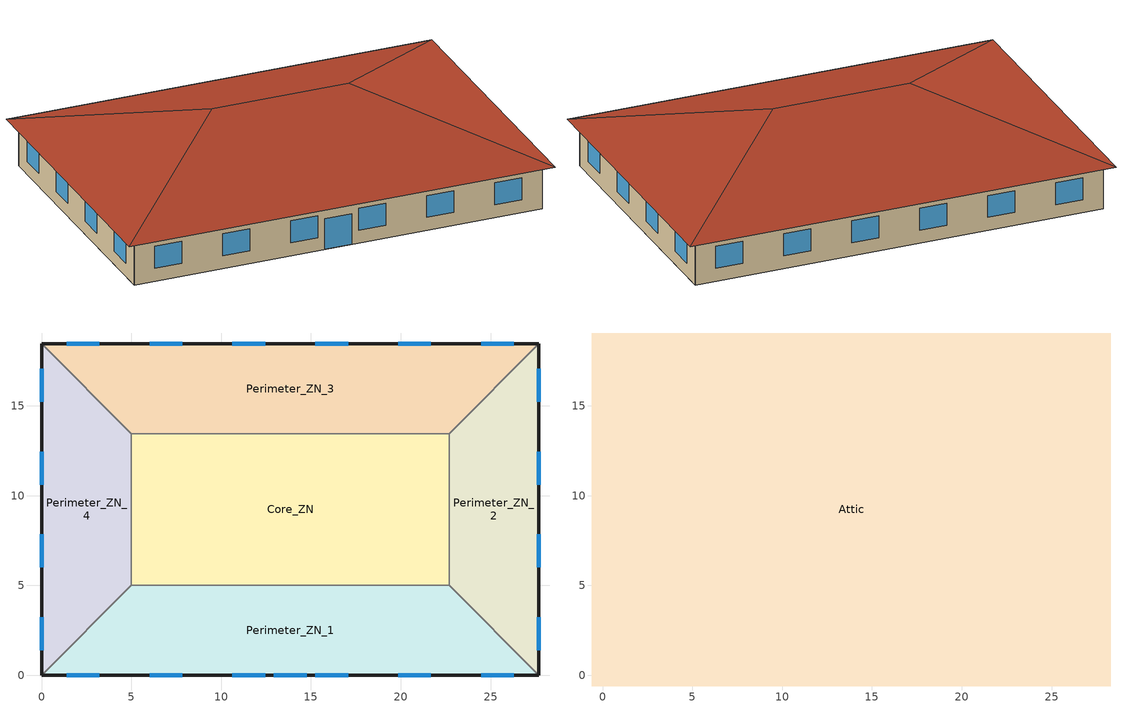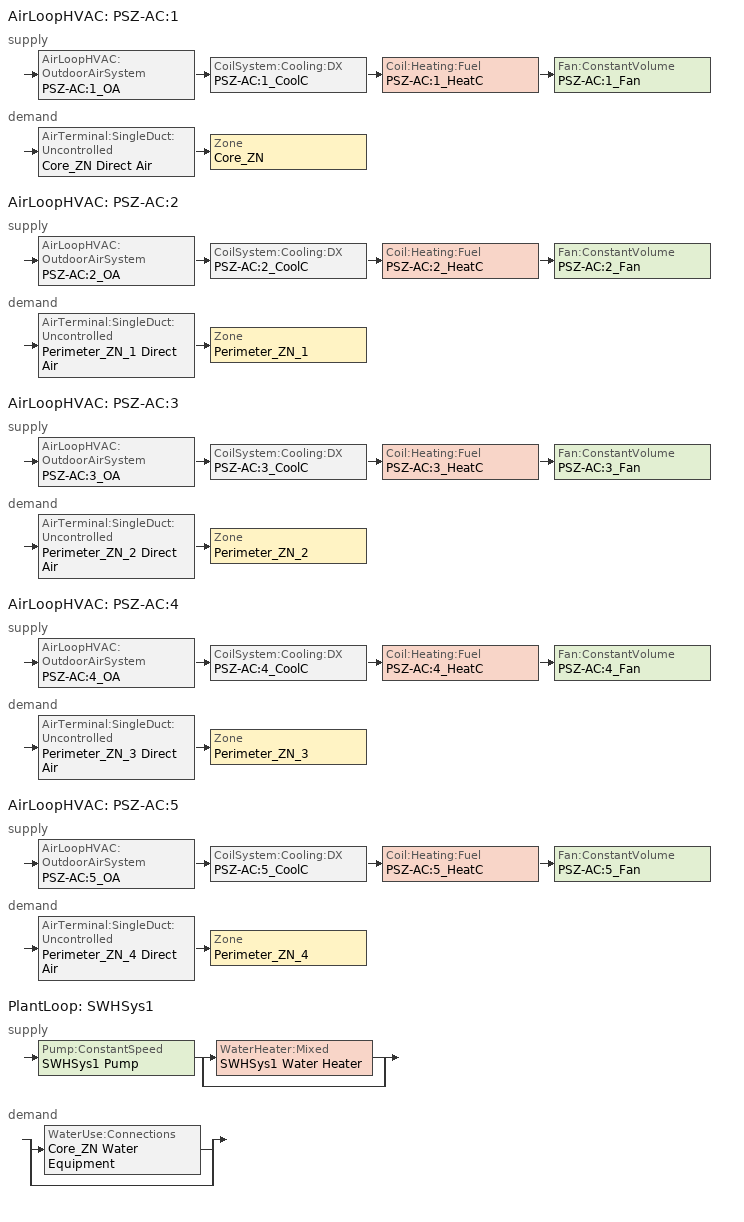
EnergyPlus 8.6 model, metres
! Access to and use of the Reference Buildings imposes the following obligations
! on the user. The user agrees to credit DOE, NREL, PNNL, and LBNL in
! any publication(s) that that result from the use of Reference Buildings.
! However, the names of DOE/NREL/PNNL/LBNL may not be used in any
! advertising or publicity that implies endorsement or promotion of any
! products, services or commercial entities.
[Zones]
Core_ZN
 floor ground (ext-slab): 5,13.46 22.69,13.46 22.69,5 5,5 z0
 wall to Perimeter_ZN_2 (int-walls): 22.69,5 22.69,13.46 z0:3.05
 wall to Perimeter_ZN_3 (int-walls): 22.69,13.46 5,13.46 z0:3.05
 wall to Perimeter_ZN_1 (int-walls): 5,5 22.69,5 z0:3.05
 wall to Perimeter_ZN_4 (int-walls): 5,13.46 5,5 z0:3.05
Perimeter_ZN_1
 floor ground (ext-slab): 27.69,0 0,0 5,5 22.69,5 z0
 wall outside (Mass Non-res Ext Wall): 0,0 27.69,0 z0:3.05
 wall to Perimeter_ZN_2 (int-walls): 27.69,0 22.69,5 z0:3.05
 wall to Perimeter_ZN_4 (int-walls): 5,5 0,0 z0:3.05
 window (Window Non-res Fixed): 1.39,0 3.22,0 / 6.01,0 7.84,0 / 10.62,0 12.45,0 / 15.24,0 17.07,0 / 19.85,0 21.68,0 / 24.47,0 26.3,0 z0.9:2.42; 12.93,0 14.76,0 z0:2.13
Perimeter_ZN_2
 floor ground (ext-slab): 22.69,13.46 27.69,18.46 27.69,0 22.69,5 z0
 wall outside (Mass Non-res Ext Wall): 27.69,0 27.69,18.46 z0:3.05
 wall to Perimeter_ZN_3 (int-walls): 27.69,18.46 22.69,13.46 z0:3.05
 window (Window Non-res Fixed): 27.69,1.39 27.69,3.22 / 27.69,6.01 27.69,7.84 / 27.69,10.62 27.69,12.45 / 27.69,15.24 27.69,17.07 z0.9:2.42
Perimeter_ZN_3
 floor ground (ext-slab): 5,13.46 0,18.46 27.69,18.46 22.69,13.46 z0
 wall outside (Mass Non-res Ext Wall): 27.69,18.46 0,18.46 z0:3.05
 wall to Perimeter_ZN_4 (int-walls): 0,18.46 5,13.46 z0:3.05
 window (Window Non-res Fixed): 26.3,18.46 24.47,18.46 / 21.68,18.46 19.85,18.46 / 17.07,18.46 15.24,18.46 / 12.45,18.46 10.62,18.46 / 7.84,18.46 6.01,18.46 / 3.22,18.46 1.39,18.46 z0.9:2.42
Perimeter_ZN_4
 floor ground (ext-slab): 5,5 0,0 0,18.46 5,13.46 z0
 wall outside (Mass Non-res Ext Wall): 0,18.46 0,0 z0:3.05
 window (Window Non-res Fixed): 0,17.07 0,15.24 / 0,12.45 0,10.62 / 0,7.84 0,6.01 / 0,3.22 0,1.39 z0.9:2.42
Attic
 floor outside (Attic Non-res Floor): 28.29,19.06 28.29,-0.6 27.69,0 27.69,18.46 z3.05; -0.6,19.06 28.29,19.06 27.69,18.46 0,18.46 z3.05; 0,0 27.69,0 28.29,-0.6 -0.6,-0.6 z3.05; -0.6,19.06 0,18.46 0,0 -0.6,-0.6 z3.05
 floor to Core_ZN (Attic Non-res Floor): 5,13.46 22.69,13.46 22.69,5 5,5 z3.05
 floor to Perimeter_ZN_2 (Attic Non-res Floor): 22.69,5 22.69,13.46 27.69,18.46 27.69,0 z3.05
 floor to Perimeter_ZN_3 (Attic Non-res Floor): 0,18.46 27.69,18.46 22.69,13.46 5,13.46 z3.05
 floor to Perimeter_ZN_1 (Attic Non-res Floor): 0,0 5,5 22.69,5 27.69,0 z3.05
 floor to Perimeter_ZN_4 (Attic Non-res Floor): 5,13.46 5,5 0,0 0,18.46 z3.05
 roof outside (Attic Non-res Roof): 28.29,-0.6,3.05 28.29,19.06,3.05 18.46,9.23,6.33; 28.29,19.06,3.05 -0.6,19.06,3.05 9.23,9.23,6.33 18.46,9.23,6.33; -0.6,-0.6,3.05 28.29,-0.6,3.05 18.46,9.23,6.33 9.23,9.23,6.33; -0.6,19.06,3.05 -0.6,-0.6,3.05 9.23,9.23,6.33
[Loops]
AirLoopHVAC 'PSZ-AC:1'
 supply: AirLoopHVAC:OutdoorAirSystem 'PSZ-AC:1_OA' > CoilSystem:Cooling:DX 'PSZ-AC:1_CoolC' > Coil:Heating:Fuel 'PSZ-AC:1_HeatC' > Fan:ConstantVolume 'PSZ-AC:1_Fan'
 demand: AirTerminal:SingleDuct:Uncontrolled 'Core_ZN Direct Air' > Zone 'Core_ZN'
AirLoopHVAC 'PSZ-AC:2'
 supply: AirLoopHVAC:OutdoorAirSystem 'PSZ-AC:2_OA' > CoilSystem:Cooling:DX 'PSZ-AC:2_CoolC' > Coil:Heating:Fuel 'PSZ-AC:2_HeatC' > Fan:ConstantVolume 'PSZ-AC:2_Fan'
 demand: AirTerminal:SingleDuct:Uncontrolled 'Perimeter_ZN_1 Direct Air' > Zone 'Perimeter_ZN_1'
AirLoopHVAC 'PSZ-AC:3'
 supply: AirLoopHVAC:OutdoorAirSystem 'PSZ-AC:3_OA' > CoilSystem:Cooling:DX 'PSZ-AC:3_CoolC' > Coil:Heating:Fuel 'PSZ-AC:3_HeatC' > Fan:ConstantVolume 'PSZ-AC:3_Fan'
 demand: AirTerminal:SingleDuct:Uncontrolled 'Perimeter_ZN_2 Direct Air' > Zone 'Perimeter_ZN_2'
AirLoopHVAC 'PSZ-AC:4'
 supply: AirLoopHVAC:OutdoorAirSystem 'PSZ-AC:4_OA' > CoilSystem:Cooling:DX 'PSZ-AC:4_CoolC' > Coil:Heating:Fuel 'PSZ-AC:4_HeatC' > Fan:ConstantVolume 'PSZ-AC:4_Fan'
 demand: AirTerminal:SingleDuct:Uncontrolled 'Perimeter_ZN_3 Direct Air' > Zone 'Perimeter_ZN_3'
AirLoopHVAC 'PSZ-AC:5'
 supply: AirLoopHVAC:OutdoorAirSystem 'PSZ-AC:5_OA' > CoilSystem:Cooling:DX 'PSZ-AC:5_CoolC' > Coil:Heating:Fuel 'PSZ-AC:5_HeatC' > Fan:ConstantVolume 'PSZ-AC:5_Fan'
 demand: AirTerminal:SingleDuct:Uncontrolled 'Perimeter_ZN_4 Direct Air' > Zone 'Perimeter_ZN_4'
PlantLoop 'SWHSys1'
 supply: Pump:ConstantSpeed 'SWHSys1 Pump' > split
  | WaterHeater:Mixed 'SWHSys1 Water Heater'
  | bypass
 demand: split
  | WaterUse:Connections 'Core_ZN Water Equipment'
  | bypass
[Building]
Ref Bldg Small Office Post1980_v1.3_5.0: North Axis {deg}=0; Terrain=City; Loads Convergence Tolerance Value=0.04; Temperature Convergence Tolerance Value {deltaC}=0.2; Solar Distribution=FullInteriorAndExterior; Maximum Number of Warmup Days=25; Minimum Number of Warmup Days=6
[Site:Location]
Location=Pittsburgh Allegheny Co Ap_PA_USA Design_Conditions; Latitude {N+ S-}=40.35; Longitude {W- E+}=-79.92; Time Zone Relative to GMT {GMT+/-}=-5; Elevation {m}=380
[SizingPeriod:DesignDay] Day of Month=21; Dry-Bulb Temperature Range Modifier Type=DefaultMultipliers; Humidity Condition Type=Wetbulb; Barometric Pressure {Pa}=96842; Wind Direction {Degrees; N=0, S=180}=240; Rain {Yes/No}=No; Snow on ground {Yes/No}=No; Daylight Savings Time Indicator=No
Name | Month | Day Type | Maximum Dry-Bulb Temperature {C} | Daily Dry-Bulb Temperature Range {C} | Wetbulb at Maximum Dry-Bulb {C} | Wind Speed {m/s} design conditions vs. traditional 6.71 m/s (15 mph) | Solar Model Indicator | Clearness {0.0 to 1.1} | Wind Speed {m/s} design conditions vs. traditional 3.35 m/s (7mph) | ASHRAE Clear Sky Optical Depth for Beam Irradiance (taub) | ASHRAE Clear Sky Optical Depth for Diffuse Irradiance (taud)
Pittsburgh Allegheny Co Ap Ann Htg 99.6% Condns DB | 1 | WinterDesignDay | -15.4 | 0 | -15.4 | 4.7 | ASHRAEClearSky | 0
Pittsburgh Allegheny Co Ap Ann Clg .4% Condns DB=>MWB | 7 | SummerDesignDay | 32.2 | 9.9 | 22.5 |  | ASHRAETau |  | 4.4 | 0.484 | 1.916
[Site:GroundTemperature:BuildingSurface]
20.03, 20.03, 20.13, 20.3, 20.43, 20.52, 20.62, 20.77, 20.78, 20.55, 20.44, 20.2
[Construction]
Mass Non-res Ext Wall: 1IN Stucco, 8IN Concrete HW, 1/2IN Gypsum
Attic Non-res Floor: 1/2IN Gypsum, AtticFloor NonRes Insulation, 1/2IN Gypsum
Attic Non-res Roof: Roof Membrane, Metal Decking
ext-slab: HW CONCRETE, CP02 CARPET PAD
int-walls: 1/2IN Gypsum, 1/2IN Gypsum
Window Non-res Fixed: NonRes Fixed Assembly Window
InteriorFurnishings: Std Wood 6inch
[Material] Thermal Absorptance=0.9
Name | Roughness | Thickness {m} | Conductivity {W/m-K} | Density {kg/m3} | Specific Heat {J/kg-K} | Solar Absorptance | Visible Absorptance
AtticFloor NonRes Insulation | MediumRough | 0.078378 | 0.049 | 265 | 836.8 | 0.7 | 0.7
Std Wood 6inch | MediumSmooth | 0.15 | 0.12 | 540 | 1210 | 0.7 | 0.7
1/2IN Gypsum | Smooth | 0.0127 | 0.16 | 784.9 | 830 | 0.92 | 0.92
1IN Stucco | Smooth | 0.0253 | 0.6918 | 1858 | 837 | 0.92 | 0.92
8IN CONCRETE HW | Rough | 0.2032 | 1.311 | 2240 | 836.8 | 0.7 | 0.7
HW CONCRETE | Rough | 0.1016 | 1.311 | 2240 | 836.8 | 0.7 | 0.7
Roof Membrane | VeryRough | 0.0095 | 0.16 | 1121.29 | 1460 | 0.7 | 0.7
Metal Decking | MediumSmooth | 0.0015 | 45.006 | 7680 | 418.4 | 0.7 | 0.3
[WindowMaterial:SimpleGlazingSystem]
NonRes Fixed Assembly Window: U-Factor {W/m2-K}=4.08816; Solar Heat Gain Coefficient=0.39
[Material:NoMass]
CP02 CARPET PAD: Roughness=VeryRough; Thermal Resistance {m2-K/W}=0.2165; Thermal Absorptance=0.9; Solar Absorptance=0.7; Visible Absorptance=0.8
[Zone] Type=1; Multiplier=1; Floor Area {m2}=autocalculate
Name | Part of Total Floor Area
Attic | No
Core_ZN; Perimeter_ZN_1; Perimeter_ZN_2; Perimeter_ZN_3; Perimeter_ZN_4 | Yes
[People] Number of People Calculation Method=People; Number of People=6; Fraction Radiant=0.3; Sensible Heat Fraction=AUTOCALCULATE; Activity Level Schedule=ACTIVITY_SCH; Enable ASHRAE 55 Comfort Warnings=No; Mean Radiant Temperature Calculation Type=ZoneAveraged; Work Efficiency Schedule=WORK_EFF_SCH; Air Velocity Schedule=AIR_VELO_SCH; Thermal Comfort Model 1 Type=FANGER
Name | Zone or ZoneList | Number of People Schedule | Clothing Insulation Calculation Method | Clothing Insulation Schedule
Core_ZN People | Core_ZN | ZN_0 | DynamicClothingModelASHRAE55
Perimeter_ZN_1 People | Perimeter_ZN_1 | ZN_1 | ClothingInsulationSchedule | CLOTHING_SCH
Perimeter_ZN_2 People | Perimeter_ZN_2 | ZN_2 | ClothingInsulationSchedule | CLOTHING_SCH
Perimeter_ZN_3 People | Perimeter_ZN_3 | ZN_3 | ClothingInsulationSchedule | CLOTHING_SCH
Perimeter_ZN_4 People | Perimeter_ZN_4 | ZN_4 | ClothingInsulationSchedule | CLOTHING_SCH
[Lights] Schedule=BLDG_LIGHT_SCH; Design Level Calculation Method=Watts/Area; Watts per Zone Floor Area {W/m2}=19.48; Return Air Fraction=0; Fraction Radiant=0.7; Fraction Visible=0.2; Fraction Replaceable=1; Return Air Fraction Calculated from Plenum Temperature=No
Name | Zone or ZoneList
Core_ZN_Lights | Core_ZN
Perimeter_ZN_1_Lights | Perimeter_ZN_1
Perimeter_ZN_2_Lights | Perimeter_ZN_2
Perimeter_ZN_3_Lights | Perimeter_ZN_3
Perimeter_ZN_4_Lights | Perimeter_ZN_4
[ElectricEquipment] Schedule=BLDG_EQUIP_SCH; Design Level Calculation Method=Watts/Area; Watts per Zone Floor Area {W/m2}=10.76; Fraction Latent=0; Fraction Radiant=0.5; Fraction Lost=0
Name | Zone or ZoneList
Core_ZN_MiscPlug_Equip | Core_ZN
Perimeter_ZN_1_MiscPlug_Equip | Perimeter_ZN_1
Perimeter_ZN_2_MiscPlug_Equip | Perimeter_ZN_2
Perimeter_ZN_3_MiscPlug_Equip | Perimeter_ZN_3
Perimeter_ZN_4_MiscPlug_Equip | Perimeter_ZN_4
[Exterior:Lights]
Exterior Facade Lighting: Schedule=ALWAYS_ON; Design Level {W}=2766; Control Option=AstronomicalClock
[ZoneInfiltration:DesignFlowRate] Constant Term Coefficient=1; Temperature Term Coefficient=0; Velocity Term Coefficient=0; Velocity Squared Term Coefficient=0
Name | Zone or ZoneList | Schedule | Design Flow Rate Calculation Method | Air Changes per Hour {1/hr} | Flow per Exterior Surface Area {m3/s-m2}
Core_ZN_Infiltration | Core_ZN | INFIL_QUARTER_ON_SCH | AirChanges/Hour | 0.36
Perimeter_ZN_1_Infiltration | Perimeter_ZN_1 | INFIL_QUARTER_ON_SCH | Flow/ExteriorArea |  | 0.001133
Perimeter_ZN_2_Infiltration | Perimeter_ZN_2 | INFIL_QUARTER_ON_SCH | Flow/ExteriorArea |  | 0.001133
Perimeter_ZN_3_Infiltration | Perimeter_ZN_3 | INFIL_QUARTER_ON_SCH | Flow/ExteriorArea |  | 0.001133
Perimeter_ZN_4_Infiltration | Perimeter_ZN_4 | INFIL_QUARTER_ON_SCH | Flow/ExteriorArea |  | 0.001133
Attic_Infiltration | Attic | ALWAYS_ON | AirChanges/Hour | 1
[InternalMass] Construction=InteriorFurnishings
Name | Zone | Surface Area {m2}
Core_ZN Internal Mass | Core_ZN | 299.3148
Perimeter_ZN_1 Internal Mass | Perimeter_ZN_1 | 226.9
Perimeter_ZN_2 Internal Mass | Perimeter_ZN_2 | 134.6
Perimeter_ZN_3 Internal Mass | Perimeter_ZN_3 | 226.9
Perimeter_ZN_4 Internal Mass | Perimeter_ZN_4 | 134.6
[Fan:ConstantVolume] Availability Schedule=HVACOperationSchd; Fan Total Efficiency=0.53625; Pressure Rise {Pa}=622; Maximum Flow Rate {m3/s}=AUTOSIZE; Motor Efficiency=0.825; Motor In Airstream Fraction=1
PSZ-AC:1_Fan; PSZ-AC:2_Fan; PSZ-AC:3_Fan; PSZ-AC:4_Fan; PSZ-AC:5_Fan
[Coil:Heating:Fuel] Availability Schedule=ALWAYS_ON; Fuel Type=NaturalGas; Burner Efficiency=0.99; Nominal Capacity {W}=AUTOSIZE
PSZ-AC:1_HeatC; PSZ-AC:2_HeatC; PSZ-AC:3_HeatC; PSZ-AC:4_HeatC; PSZ-AC:5_HeatC
[Coil:Cooling:DX:SingleSpeed] Availability Schedule=ALWAYS_ON; Gross Rated Total Cooling Capacity {W}=AUTOSIZE; Gross Rated Sensible Heat Ratio=AUTOSIZE; Gross Rated Cooling COP {W/W}=3.0672; Rated Air Flow Rate {m3/s}=AUTOSIZE; Total Cooling Capacity Function of Temperature Curve=Cool-Cap-fT; Total Cooling Capacity Function of Flow Fraction Curve=ConstantCubic; Energy Input Ratio Function of Temperature Curve=Cool-EIR-fT; Energy Input Ratio Function of Flow Fraction Curve=ConstantCubic; Part Load Fraction Correlation Curve=Cool-PLF-fPLR
PSZ-AC:1_CoolC DXCoil; PSZ-AC:2_CoolC DXCoil; PSZ-AC:3_CoolC DXCoil; PSZ-AC:4_CoolC DXCoil; PSZ-AC:5_CoolC DXCoil
[Zone equipment]
Core_ZN: Core_ZN Direct Air
Perimeter_ZN_1: Perimeter_ZN_1 Direct Air
Perimeter_ZN_2: Perimeter_ZN_2 Direct Air
Perimeter_ZN_3: Perimeter_ZN_3 Direct Air
Perimeter_ZN_4: Perimeter_ZN_4 Direct Air
[Sizing:Zone] Zone Cooling Design Supply Air Temperature Input Method=SupplyAirTemperature; Zone Cooling Design Supply Air Temperature {C}=14; Zone Heating Design Supply Air Temperature Input Method=SupplyAirTemperature; Zone Heating Design Supply Air Temperature {C}=35; Zone Cooling Design Supply Air Humidity Ratio {kgWater/kgDryAir}=0.0085; Zone Heating Design Supply Air Humidity Ratio {kgWater/kgDryAir}=0.008; Cooling Design Air Flow Method=DesignDay; Heating Design Air Flow Method=DesignDay
Name | Design Specification Outdoor Air Object
Core_ZN | SZ DSOA Core_ZN
Perimeter_ZN_1 | SZ DSOA Perimeter_ZN_1
Perimeter_ZN_2 | SZ DSOA Perimeter_ZN_2
Perimeter_ZN_3 | SZ DSOA Perimeter_ZN_3
Perimeter_ZN_4 | SZ DSOA Perimeter_ZN_4
[DesignSpecification:OutdoorAir] Outdoor Air Method=Flow/Person; Outdoor Air Flow per Person {m3/s-person}=0.01
SZ DSOA Core_ZN; SZ DSOA Perimeter_ZN_1; SZ DSOA Perimeter_ZN_2; SZ DSOA Perimeter_ZN_3; SZ DSOA Perimeter_ZN_4
[ZoneControl:Thermostat] Control Type Schedule=Dual Zone Control Type Sched
Name | Zone or ZoneList | Control 1
Core_ZN Thermostat | Core_ZN | Core_ZN DualSPSched
Perimeter_ZN_1 Thermostat | Perimeter_ZN_1 | Perimeter_ZN_1 DualSPSched
Perimeter_ZN_2 Thermostat | Perimeter_ZN_2 | Perimeter_ZN_2 DualSPSched
Perimeter_ZN_3 Thermostat | Perimeter_ZN_3 | Perimeter_ZN_3 DualSPSched
Perimeter_ZN_4 Thermostat | Perimeter_ZN_4 | Perimeter_ZN_4 DualSPSched
[ThermostatSetpoint:DualSetpoint]
Name | Heating Setpoint Temperature Schedule | Cooling Setpoint Temperature Schedule
Core_ZN DualSPSched; Perimeter_ZN_2 DualSPSched; Perimeter_ZN_3 DualSPSched; Perimeter_ZN_4 DualSPSched | HTGSETP_SCH | CLGSETP_SCH
Perimeter_ZN_1 DualSPSched | Space1-HtgSetP-RL | Space1-ClgSetP-RL
[SetpointManager:SingleZone:Reheat] Control Variable=Temperature; Minimum Supply Air Temperature {C}=20; Maximum Supply Air Temperature {C}=40
Name | Control Zone | Setpoint Node or NodeList
SupAirTemp MngrCore_ZN | Core_ZN | PSZ-AC:1 Supply Equipment Outlet Node
SupAirTemp MngrPerimeter_ZN_1 | Perimeter_ZN_1 | PSZ-AC:2 Supply Equipment Outlet Node
SupAirTemp MngrPerimeter_ZN_2 | Perimeter_ZN_2 | PSZ-AC:3 Supply Equipment Outlet Node
SupAirTemp MngrPerimeter_ZN_3 | Perimeter_ZN_3 | PSZ-AC:4 Supply Equipment Outlet Node
SupAirTemp MngrPerimeter_ZN_4 | Perimeter_ZN_4 | PSZ-AC:5 Supply Equipment Outlet Node
[Sizing:System] Type of Load to Size On=Sensible; Design Outdoor Air Flow Rate {m3/s}=AUTOSIZE; Central Heating Maximum System Air Flow Ratio=1; Preheat Design Temperature {C}=7; Preheat Design Humidity Ratio {kgWater/kgDryAir}=0.008; Precool Design Temperature {C}=12.8; Precool Design Humidity Ratio {kgWater/kgDryAir}=0.008; Central Cooling Design Supply Air Temperature {C}=12.8; Central Heating Design Supply Air Temperature {C}=40; Type of Zone Sum to Use=NonCoincident; 100% Outdoor Air in Cooling=No; 100% Outdoor Air in Heating=No; Central Cooling Design Supply Air Humidity Ratio {kgWater/kgDryAir}=0.0085; Central Heating Design Supply Air Humidity Ratio {kgWater/kgDryAir}=0.008; Cooling Supply Air Flow Rate Method=DesignDay; Heating Supply Air Flow Rate Method=DesignDay; System Outdoor Air Method=ZoneSum; Zone Maximum Outdoor Air Fraction=0.3; Cooling Design Capacity Method=CoolingDesignCapacity; Cooling Design Capacity {W}=autosize; Heating Design Capacity Method=HeatingDesignCapacity; Heating Design Capacity {W}=autosize; Central Cooling Capacity Control Method=OnOff
PSZ-AC:1; PSZ-AC:2; PSZ-AC:3; PSZ-AC:4; PSZ-AC:5
[Controller:OutdoorAir] Minimum Outdoor Air Flow Rate {m3/s}=AUTOSIZE; Maximum Outdoor Air Flow Rate {m3/s}=AUTOSIZE; Economizer Control Type=NoEconomizer; Economizer Control Action Type=ModulateFlow; Economizer Maximum Limit Dry-Bulb Temperature {C}=28; Economizer Maximum Limit Enthalpy {J/kg}=64000; Economizer Minimum Limit Dry-Bulb Temperature {C}=-100; Lockout Type=NoLockout; Minimum Limit Type=FixedMinimum; Minimum Outdoor Air Schedule=MinOA_Sched
PSZ-AC:1_OA_Controller; PSZ-AC:2_OA_Controller; PSZ-AC:3_OA_Controller; PSZ-AC:4_OA_Controller; PSZ-AC:5_OA_Controller
[AirLoopHVAC] Design Supply Air Flow Rate {m3/s}=AUTOSIZE
PSZ-AC:1; PSZ-AC:2; PSZ-AC:3; PSZ-AC:4; PSZ-AC:5
[CoilSystem:Cooling:DX] Availability Schedule=ALWAYS_ON
Name | Cooling Coil
PSZ-AC:1_CoolC | PSZ-AC:1_CoolC DXCoil
PSZ-AC:2_CoolC | PSZ-AC:2_CoolC DXCoil
PSZ-AC:3_CoolC | PSZ-AC:3_CoolC DXCoil
PSZ-AC:4_CoolC | PSZ-AC:4_CoolC DXCoil
PSZ-AC:5_CoolC | PSZ-AC:5_CoolC DXCoil
[AirTerminal:SingleDuct:Uncontrolled] Availability Schedule=ALWAYS_ON; Maximum Air Flow Rate {m3/s}=AUTOSIZE
Core_ZN Direct Air; Perimeter_ZN_1 Direct Air; Perimeter_ZN_2 Direct Air; Perimeter_ZN_3 Direct Air; Perimeter_ZN_4 Direct Air
[AvailabilityManager:NightCycle] Applicability Schedule=ALWAYS_ON; Fan Schedule=HVACOperationSchd; Control Type=CycleOnAny; Thermostat Tolerance {deltaC}=1; Cycling Run Time {s}=1800
PSZ-AC:1 Availability Manager; PSZ-AC:2 Availability Manager; PSZ-AC:3 Availability Manager; PSZ-AC:4 Availability Manager; PSZ-AC:5 Availability Manager
[SetpointManager:MixedAir] Control Variable=Temperature
Name | Setpoint Node or NodeList
PSZ-AC:1_CoolC SAT Manager | PSZ-AC:1_CoolC-PSZ-AC:1_HeatCNode
PSZ-AC:1_HeatC MixedAir Manager | PSZ-AC:1_HeatC-PSZ-AC:1_FanNode
PSZ-AC:1_OAMixed Air Temp Manager | PSZ-AC:1_OA-PSZ-AC:1_CoolCNode
PSZ-AC:2_CoolC SAT Manager | PSZ-AC:2_CoolC-PSZ-AC:2_HeatCNode
PSZ-AC:2_HeatC MixedAir Manager | PSZ-AC:2_HeatC-PSZ-AC:2_FanNode
PSZ-AC:2_OAMixed Air Temp Manager | PSZ-AC:2_OA-PSZ-AC:2_CoolCNode
PSZ-AC:3_CoolC SAT Manager | PSZ-AC:3_CoolC-PSZ-AC:3_HeatCNode
PSZ-AC:3_HeatC MixedAir Manager | PSZ-AC:3_HeatC-PSZ-AC:3_FanNode
PSZ-AC:3_OAMixed Air Temp Manager | PSZ-AC:3_OA-PSZ-AC:3_CoolCNode
PSZ-AC:4_CoolC SAT Manager | PSZ-AC:4_CoolC-PSZ-AC:4_HeatCNode
PSZ-AC:4_HeatC MixedAir Manager | PSZ-AC:4_HeatC-PSZ-AC:4_FanNode
PSZ-AC:4_OAMixed Air Temp Manager | PSZ-AC:4_OA-PSZ-AC:4_CoolCNode
PSZ-AC:5_CoolC SAT Manager | PSZ-AC:5_CoolC-PSZ-AC:5_HeatCNode
PSZ-AC:5_HeatC MixedAir Manager | PSZ-AC:5_HeatC-PSZ-AC:5_FanNode
PSZ-AC:5_OAMixed Air Temp Manager | PSZ-AC:5_OA-PSZ-AC:5_CoolCNode
[WaterHeater:Mixed]
SWHSys1 Water Heater: Tank Volume {m3}=0.1514; Setpoint Temperature Schedule=SWHSys1 Water Heater Setpoint Temperature Schedule Name; Deadband Temperature Difference {deltaC}=2; Maximum Temperature Limit {C}=82.2222; Heater Control Type=Cycle; Heater Maximum Capacity {W}=845000; Heater Fuel Type=NATURALGAS; Heater Thermal Efficiency=0.78; Off Cycle Parasitic Fuel Consumption Rate {W}=20; Off Cycle Parasitic Fuel Type=NATURALGAS; Off Cycle Parasitic Heat Fraction to Tank=0.8; On Cycle Parasitic Fuel Type=NATURALGAS; Ambient Temperature Indicator=SCHEDULE; Ambient Temperature Schedule=SWHSys1 Water Heater Ambient Temperature Schedule Name; Off Cycle Loss Coefficient to Ambient Temperature {W/K}=6; On Cycle Loss Coefficient to Ambient Temperature {W/K}=6; Use Side Effectiveness=1; Source Side Effectiveness=1; Use Side Design Flow Rate {m3/s}=AUTOSIZE; Source Side Design Flow Rate {m3/s}=AUTOSIZE; Indirect Water Heating Recovery Time {hr}=1.5
[Pump:ConstantSpeed]
SWHSys1 Pump: Design Flow Rate {m3/s}=AUTOSIZE; Design Pump Head {Pa}=0.001; Design Power Consumption {W}=AUTOSIZE; Motor Efficiency=1; Fraction of Motor Inefficiencies to Fluid Stream=0; Pump Control Type=Intermittent
[WaterUse:Equipment]
Core_ZN Water Equipment: Peak Flow Rate {m3/s}=3.15e-06; Flow Rate Fraction Schedule=BLDG_SWH_SCH; Target Temperature Schedule=Water Equipment Temp Sched; Hot Water Supply Temperature Schedule=Water Equipment Hot Supply Temp Sched; Zone=Core_ZN; Sensible Fraction Schedule=Water Equipment Sensible fract sched; Latent Fraction Schedule=Water Equipment Latent fract sched
[PlantEquipmentList]
SWHSys1 Equipment List: SWHSys1 Water Heater
[Sizing:Plant]
SWHSys1: Loop Type=Heating; Design Loop Exit Temperature {C}=60; Loop Design Temperature Difference {deltaC}=5
[SetpointManager:Scheduled]
SWHSys1 Loop Setpoint Manager: Control Variable=Temperature; Schedule=SWHSys1-Loop-Temp-Schedule; Setpoint Node or NodeList=SWHSys1 Supply Outlet Node
[PlantEquipmentOperationSchemes]
SWHSys1 Loop Operation Scheme List: Control Scheme 1=SWHSys1 Operation Scheme; Control Scheme 1 Schedule=ALWAYS_ON
[PlantEquipmentOperation:HeatingLoad]
SWHSys1 Operation Scheme: Load Range 1 Lower Limit {W}=0; Load Range 1 Upper Limit {W}=1000000000000000; Range 1 Equipment List=SWHSys1 Equipment List
[PlantLoop]
SWHSys1: Fluid Type=Water; Plant Equipment Operation Scheme=SWHSys1 Loop Operation Scheme List; Maximum Loop Temperature {C}=60; Minimum Loop Temperature {C}=10; Maximum Loop Flow Rate {m3/s}=AUTOSIZE; Minimum Loop Flow Rate {m3/s}=0; Plant Loop Volume {m3}=AUTOSIZE; Load Distribution Scheme=Optimal
[WaterUse:Connections]
Core_ZN Water Equipment: Water Use Equipment 1=Core_ZN Water Equipment
[UtilityCost:Tariff]
Name | Output Meter | Conversion Factor Choice | Time of Use Period Schedule | Season Schedule | Demand Window Length | Monthly Charge or Variable | Group
PGE_E-19_MediumGeneralTOUDemandService | Electricity:Facility | kWh | PGETOUSched | PGESeasonsSchedule | HalfHour | 174.88 | Comm Elect
PGE_A-10MediumGeneralDemandService | Electricity:Facility | kWh |  | PGESeasonsSchedule | HalfHour | 67.64 | Comm Elect
PGE_A-1SmallGeneralService | Electricity:Facility | kWh |  | PGESeasonsSchedule | HalfHour | 7.31 | Comm Elect
CA_EIAMonthlyRateGas | Gas:Facility | MCF |  |  |  | 0 | Comm Gas
[UtilityCost:Charge:Simple]
Name | Tariff | Source Variable | Season | Category Variable | Cost per Unit Value or Variable
SummerOnPeakDemandCharge | PGE_E-19_MediumGeneralTOUDemandService | PeakDemand | Summer | DemandCharges | 13.51
SummerMidPeakDemandCharge | PGE_E-19_MediumGeneralTOUDemandService | MidPeakDemand | Summer | DemandCharges | 3.75
SummerDemandCharge | PGE_E-19_MediumGeneralTOUDemandService | totalDemand | Summer | DemandCharges | 3.18
WinterMidPeakDemandCharge | PGE_E-19_MediumGeneralTOUDemandService | MidPeakDemand | Winter | DemandCharges | 3.69
WinterDemandCharge | PGE_E-19_MediumGeneralTOUDemandService | totalDemand | Winter | DemandCharges | 3.18
SummerPeakEnergyCharge | PGE_E-19_MediumGeneralTOUDemandService | PeakEnergy | Summer | EnergyCharges | 0.15746
SummerMidPeakEnergyCharge | PGE_E-19_MediumGeneralTOUDemandService | MidPeakEnergy | Summer | EnergyCharges | 0.09613
SummerOffPeakEnergyCharge | PGE_E-19_MediumGeneralTOUDemandService | OffPeakEnergy | Summer | EnergyCharges | 0.08203
WinterMidPeakEnergyCharge | PGE_E-19_MediumGeneralTOUDemandService | MidPeakEnergy | Winter | EnergyCharges | 0.10181
WinterOffPeakEnergyCharge | PGE_E-19_MediumGeneralTOUDemandService | OffPeakEnergy | Winter | EnergyCharges | 0.08203
TaxofEightPercent | PGE_E-19_MediumGeneralTOUDemandService | subtotal | Annual | Taxes | 0.08
SummerEnergyCharge | PGE_A-10MediumGeneralDemandService | totalEnergy | Summer | EnergyCharges | 0.1416
WinterEnergyCharge | PGE_A-10MediumGeneralDemandService | totalEnergy | Winter | EnergyCharges | 0.103
SummerDemandCharge | PGE_A-10MediumGeneralDemandService | totalDemand | Summer | DemandCharges | 6.56
WinterDemandCharge | PGE_A-10MediumGeneralDemandService | totalDemand | Winter | DemandCharges | 1.58
TaxofEightPercent | PGE_A-10MediumGeneralDemandService | subtotal | Annual | Taxes | 0.08
SummerEnergyCharge | PGE_A-1SmallGeneralService | totalEnergy | Summer | EnergyCharges | 0.1794
WinterEnergyCharge | PGE_A-1SmallGeneralService | totalEnergy | Winter | EnergyCharges | 0.1179
TaxofEightPercent | PGE_A-1SmallGeneralService | subtotal | Annual | Taxes | 0.08
MonthlyRateGasCharge | CA_EIAMonthlyRateGas | totalEnergy | Annual | EnergyCharges | CA_MonthlyGasRates
TaxofEightPercent | CA_EIAMonthlyRateGas | SubTotal | Annual | Taxes | 0.08
[UtilityCost:Qualify] Season=Annual; Threshold Test=Count
Name | Tariff | Variable | Qualify Type | Threshold Value or Variable | Number of Months
MinDemand500kw | PGE_E-19_MediumGeneralTOUDemandService | TotalDemand | Minimum | 500 | 12
MaxDemand500kw | PGE_A-10MediumGeneralDemandService | TotalDemand | Maximum | 500 | 1
MaxDemand500kw | PGE_A-1SmallGeneralService | TotalDemand | Maximum | 500 | 1
MaxEnergy4200kwh | PGE_A-1SmallGeneralService | TotalEnergy | Maximum | 4200 | 1
[UtilityCost:Variable]
CA_MonthlyGasRates: Tariff=CA_EIAMonthlyRateGas; Variable Type=Currency; January Value=9.37; February Value=8.88; March Value=8.2; April Value=7.29; May Value=7.82; June Value=8.26; July Value=8.23; August Value=8.21; September Value=7.9; October Value=8.09; November Value=7.64; December Value=8.43
[ExternalInterface:Schedule] ScheduleType=Temperature
Name | Initial value, used during warm-up
Space1-HtgSetP-RL | 21
Space1-ClgSetP-RL | 25
[Schedule:Compact]
ALWAYS_ON: Through: 12/31, For: AllDays, Until: 24:00, 1
INFIL_QUARTER_ON_SCH: Through: 12/31, For: Weekdays SummerDesignDay, Until: 06:00, 1, Until: 22:00, 0.25, Until: 24:00, 1, For: Saturday WinterDesignDay, Until: 06:00, 1, Until: 18:00, 0.25, Until: 24:00, 1, For: Sunday Holidays AllOtherDays, Until: 24:00, 1
BLDG_LIGHT_SCH: Through: 12/31, For: Weekdays, Until: 05:00, 0.05, Until: 07:00, 0.1, Until: 08:00, 0.3, Until: 17:00, 0.9, Until: 18:00, 0.5, Until: 20:00, 0.3, Until: 22:00, 0.2, Until: 23:00, 0.1, Until: 24:00, 0.05, For: Saturday, Until: 06:00, 0.05, Until: 08:00, 0.1, Until: 12:00, 0.3, Until: 17:00, 0.15, Until: 24:00, 0.05, For: SummerDesignDay, Until: 24:00, 1, For: WinterDesignDay, Until: 24:00, 0, For: AllOtherDays, Until: 24:00, 0.05
BLDG_EQUIP_SCH: Through: 12/31, For: Weekdays, Until: 08:00, 0.4, Until: 12:00, 0.9, Until: 13:00, 0.8, Until: 17:00, 0.9, Until: 18:00, 0.5, Until: 24:00, 0.4, For: Saturday, Until: 06:00, 0.3, Until: 08:00, 0.4, Until: 12:00, 0.5, Until: 17:00, 0.35, Until: 24:00, 0.3, For: SummerDesignDay, Until: 24:00, 1, For: WinterDesignDay, Until: 24:00, 0, For: AllOtherDays, Until: 24:00, 0.3
ACTIVITY_SCH: Through: 12/31, For: AllDays, Until: 24:00, 120
WORK_EFF_SCH: Through: 12/31, For: AllDays, Until: 24:00, 0
AIR_VELO_SCH: Through: 12/31, For: AllDays, Until: 24:00, 0.1
CLOTHING_SCH: Through: 03/31, For: AllDays, Until: 24:00, 1, Through: 6/30, For: AllDays, Until: 24:00, 0.75, Through: 9/30, For: AllDays, Until: 24:00, 0.5, Through: 12/31, For: AllDays, Until: 24:00, 0.75
CLGSETP_SCH: Through: 12/31, For: Weekdays SummerDesignDay, Until: 06:00, 25, Until: 22:00, 22, Until: 24:00, 25, For: Saturday, Until: 06:00, 25, Until: 18:00, 22, Until: 24:00, 25, For: AllOtherDays, Until: 24:00, 25
HTGSETP_SCH: Through: 12/31, For: Weekdays, Until: 06:00, 18, Until: 22:00, 22, Until: 24:00, 18, For: Saturday, Until: 06:00, 18, Until: 18:00, 22, Until: 24:00, 18, For: WinterDesignDay, Until: 24:00, 22, For: AllOtherDays, Until: 24:00, 18
Dual Zone Control Type Sched: Through: 12/31, For: AllDays, Until: 24:00, 4
BLDG_SWH_SCH: Through: 12/31, For: Weekdays SummerDesignDay, Until: 05:00, 0.05, Until: 06:00, 0.08, Until: 07:00, 0.07, Until: 08:00, 0.19, Until: 09:00, 0.35, Until: 10:00, 0.38, Until: 11:00, 0.39, Until: 12:00, 0.47, Until: 13:00, 0.57, Until: 14:00, 0.54, Until: 15:00, 0.34, Until: 16:00, 0.33, Until: 17:00, 0.44, Until: 18:00, 0.26, Until: 19:00, 0.21, Until: 20:00, 0.15, Until: 21:00, 0.17, Until: 22:00, 0.08, Until: 24:00, 0.05, For: Saturday WinterDesignDay, Until: 05:00, 0.05, Until: 06:00, 0.08, Until: 07:00, 0.07, Until: 08:00, 0.11, Until: 09:00, 0.15, Until: 10:00, 0.21, Until: 11:00, 0.19, Until: 12:00, 0.23, Until: 13:00, 0.2, Until: 14:00, 0.19, Until: 15:00, 0.15, Until: 16:00, 0.13, Until: 17:00, 0.14, Until: 21:00, 0.07, Until: 22:00, 0.09, Until: 24:00, 0.05, For: AllOtherDays, Until: 05:00, 0.04, Until: 06:00, 0.07, Until: 11:00, 0.04, Until: 13:00, 0.06, Until: 14:00, 0.09, Until: 15:00, 0.06, Until: 21:00, 0.04, Until: 22:00, 0.07, Until: 24:00, 0.04
Water Equipment Latent fract sched: Through: 12/31, For: AllDays, Until: 24:00, 0.05
Water Equipment Sensible fract sched: Through: 12/31, For: AllDays, Until: 24:00, 0.2
SWHSys1 Water Heater Ambient Temperature Schedule Name: Through: 12/31, For: AllDays, Until: 24:00, 18
Water Equipment Temp Sched; Water Equipment Hot Supply Temp Sched: Through: 12/31, For: AllDays, Until: 24:00, 40
SWHSys1 Water Heater Setpoint Temperature Schedule Name; SWHSys1-Loop-Temp-Schedule: Through: 12/31, For: AllDays, Until: 24:00, 60
PGESeasonsSchedule: Through: 4/30, For: AllDays, Until: 24:00, 1, Through: 10/31, For: AllDays, Until: 24:00, 3, Through: 12/31, For: AllDays, Until: 24:00, 1
PGETOUSched: Through: 4/30, For: WeekDays, Until: 8:30, 3, Until: 21:30, 4, Until: 24:00, 3, For: AllOtherDays, Until: 24:00, 3, Through: 10/31, For: WeekDays, Until: 8:30, 3, Until: 12:00, 4, Until: 18:00, 1, Until: 21:30, 4, Until: 24:00, 3, For: AllOtherDays, Until: 24:00, 3, Through: 12/31, For: WeekDays, Until: 10:00, 3, Until: 22:00, 1, Until: 24:00, 3, For: AllOtherDays, Until: 24:00, 3
[Schedule:File] Rows to Skip at Top=7; Number of Hours of Data=8760; Column Separator=Comma; Interpolate t Timestep=No; Minutes per Item=15
Name | File Name-env-v1 | Column Number | File
ZN_0; MinOA_Sched | /home/zhiangz/Dropbox/cmu-extracourses/10703/HVAC-RL-Control/src/core/eplus-env/eplus_env/envs/occupant_base_v1.csv | 3
ZN_1 | /home/zhiangz/Dropbox/cmu-extracourses/10703/HVAC-RL-Control/src/core/eplus-env/eplus_env/envs/occupant_base_v1.csv | 4
ZN_2 | /home/zhiangz/Dropbox/cmu-extracourses/10703/HVAC-RL-Control/src/core/eplus-env/eplus_env/envs/occupant_base_v1.csv | 5
ZN_3 | /home/zhiangz/Dropbox/cmu-extracourses/10703/HVAC-RL-Control/src/core/eplus-env/eplus_env/envs/occupant_base_v1.csv | 6
ZN_4 | /home/zhiangz/Dropbox/cmu-extracourses/10703/HVAC-RL-Control/src/core/eplus-env/eplus_env/envs/occupant_base_v1.csv | 7
HVACOperationSchd |  | 3 | hvac.csv
[Curve:Quadratic]
Cool-PLF-fPLR: Coefficient1 Constant=0.909496; Coefficient2 x=0.0986477; Coefficient3 x**2=-0.00819488; Minimum Value of x=0; Maximum Value of x=1; Minimum Curve Output=0.7; Maximum Curve Output=1
[Curve:Cubic]
ConstantCubic: Coefficient1 Constant=1; Coefficient2 x=0; Coefficient3 x**2=0; Coefficient4 x**3=0; Minimum Value of x=-100; Maximum Value of x=100
[Curve:Biquadratic] Minimum Value of x=-100; Maximum Value of x=100; Minimum Value of y=-100; Maximum Value of y=100
Name | Coefficient1 Constant | Coefficient2 x | Coefficient3 x**2 | Coefficient4 y | Coefficient5 y**2 | Coefficient6 x*y
Cool-Cap-fT | 0.971212 | -0.0152755 | 0.00144345 | -0.00039321 | -6.8364e-06 | -0.000290596
Cool-EIR-fT | 0.286871 | 0.0239022 | -0.000810648 | 0.0134585 | 0.000338936 | -0.000487004
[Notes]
DOE Commercial Reference Building
Small Office, post-1980 construction
EnergyPlus Version 5.0
ASHRAE Standards 90.1-1989 and 62-1999
Description:  Single story, five zone office building.
Form:         Area = 511 m2 (5,500 ft2); Number of Stories = 1; Shape = rectangle, Aspect ratio = 1.5
Envelope:     Envelope thermal properties vary with climate according to ASHRAE Standard 90.1-1989.
Opaque constructions: mass walls; attic roof; slab-on-grade floor
Windows: window-to-wall ratio = 21.2%, equal distribution of punched windows
Infiltration = 1.5 cfm/ft2 above grade wall area at 0.3 in wc (75 Pa) adjusted to 0.016 in wc (4 Pa).
25% of full value when ventilation system on.
HVAC:         PSZ-AC, gas furnace
No economizers, per ASHRAE 90.1-2004
Int. gains:   lights = 19.48 W/m2 (1.8 W/ft2) (building area method);
elec. plug loads = 10.76 W/m2 (1.0 W/ft2)
gas plug load = 0 W/m2 (0 W/ft2)
people = 28 total; 5.38/100 m2 (5.0/1000 ft2)
Detached Shading:               None
Daylight:                       None
Natural Ventilation:            None
Zonal Equipment:                None
Air Primary Loops:              PSZ
Plant Loops:                    SHWSys1
System Equipment Autosize:      Yes
Purchased Cooling:              None
Purchased Heating:              None
Coils:                          Coil:Cooling:DX:SingleSpeed; Coil:Heating:Gas
Pumps:                          None
Boilers:                        None
Chillers:                       None
Reference citation for the Commercial Reference Buildings:
Deru, M.; Field, K.; Studer, D.; Benne, K.; Griffith, B.; Torcellini, P;
Halverson, M.; Winiarski, D.; Liu, B.; Rosenberg, M.; Huang, J.;
Yazdanian, M.; Crawley, D. (2010).
U.S. Department of Energy Commercial Reference Building Models of the National Building Stock.
Washington, DC: U.S. Department of Energy, Energy Efficiency and
Renewable Energy, Office of Building Technologies.
***GENERAL SIMULATION PARAMETERS***
Number of Zones: 6
***HOLIDAYS & DAYLIGHT SAVINGS***
